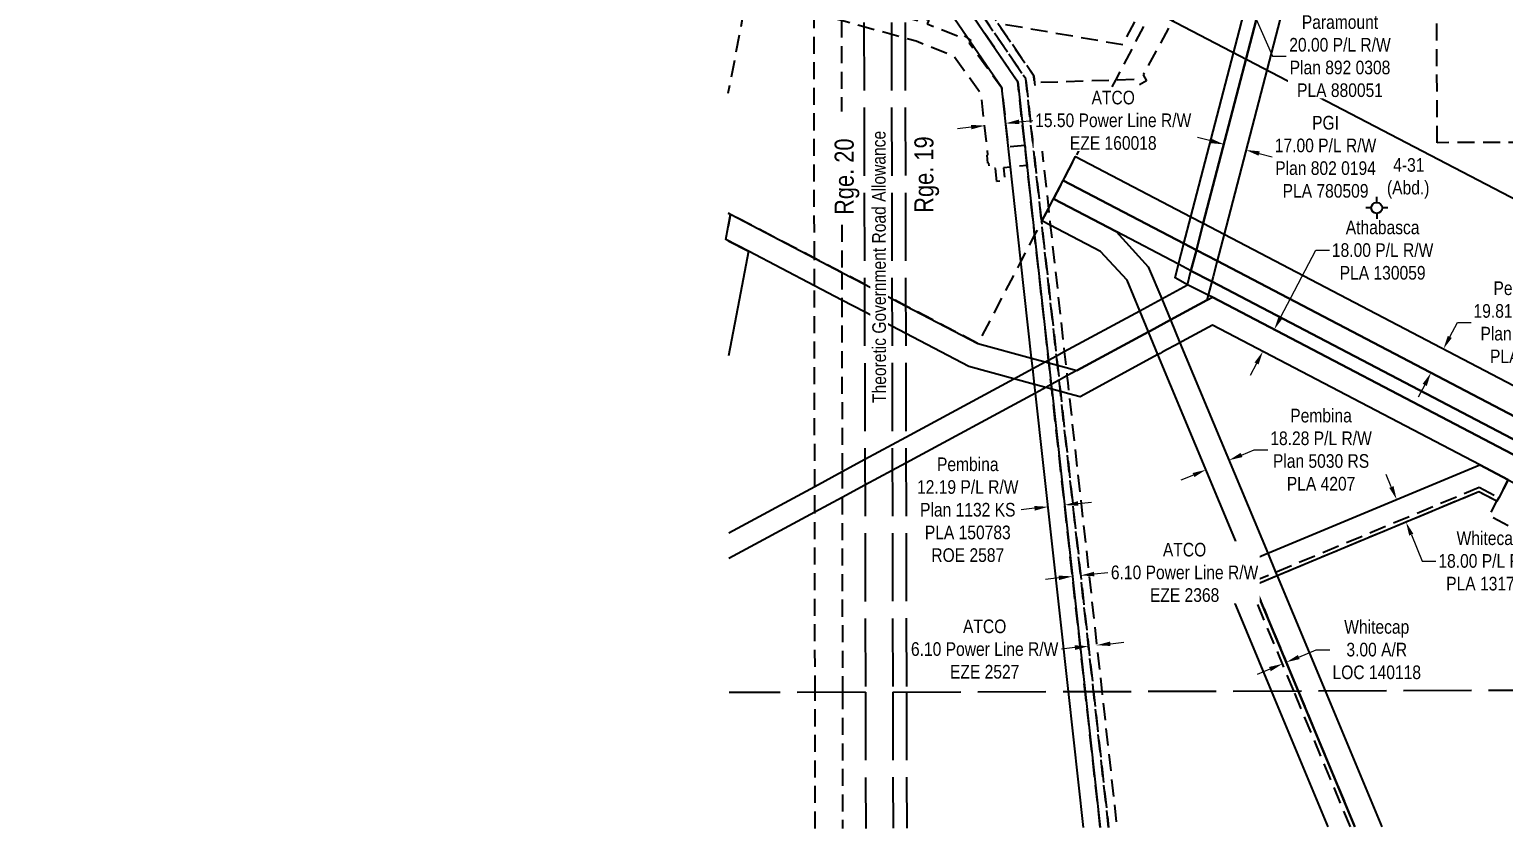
# Model space of a CAD drawing. Extents: x 507881 to 521259, y 6022177 to 6031356.
# Drawn here: x 509025 to 510107, y 6027886 to 6028472 of the extents above; entities that cross this region are included whole.
import ezdxf

# ---------------------------------------------------------------- set-up
doc = ezdxf.new("R2010")
doc.units = 0
doc.header["$LTSCALE"] = 5
doc.header["$PDMODE"] = 3
doc.header["$PDSIZE"] = 30
for name, pattern in [('foc-ACCESSROAD', [3.75, 2.5, -1.25]), ('foc-FLOWLINE', [3.75, 2.5, -1.25]), ('foc-UNSURVEYED', [12.5, 10, -2.5])]:
    doc.linetypes.add(name, pattern=pattern)
doc.layers.get('Defpoints').update_dxf_attribs({"color": 9})
for name, color, linetype in [('AS-TELUS', 224, 'foc-TEL'), ('C-AR', 13, 'foc-ACCESSROAD'), ('C-RW', 13, 'Continuous'), ('C-WS', 13, 'foc-ACCESSROAD'), ('D-TXT', 6, 'Continuous'), ('F-AR', 190, 'foc-ACCESSROAD'), ('F-EZE', 190, 'foc-FLOWLINE'), ('F-RW', 190, 'Continuous'), ('F-WS', 190, 'foc-ACCESSROAD'), ('F-WS-S', 190, 'Continuous'), ('L-ROAD-T', 7, 'Continuous'), ('L-USEC', 7, 'foc-UNSURVEYED')]:
    doc.layers.add(name, color=color, linetype=linetype)
for name, color, linetype, lineweight in [('C-AR-T', 13, 'Continuous', 9), ('C-RW-T', 13, 'Continuous', 9), ('F-EZE-T', 190, 'Continuous', 9), ('F-RW-T', 190, 'Continuous', 9)]:
    doc.layers.add(name, color=color, linetype=linetype, lineweight=lineweight)
doc.styles.add('80CG', font='ARIALN.TTF', dxfattribs={"height": 10})
doc.styles.add('80L', font='ARIALN.TTF', dxfattribs={"height": 10})
doc.styles.add('foc-LtypeFont', font='ARIALN.TTF', dxfattribs={"height": 7.35})
doc.linetypes.add('foc-TEL', pattern='A,2,-1,["T",foc-LtypeFont,S=0.2,R=0,X=-0.425,Y=-0.75],-1.24,8', length=12.24)
doc.dimstyles.new('Compass 5 000', dxfattribs={"dimscale": 5, "dimtxt": 9, "dimasz": 2, "dimexe": 0.2, "dimexo": 0.0625, "dimgap": 0.5, "dimtad": 0, "dimtih": 1, "dimtoh": 1, "dimzin": 0, "dimdsep": 46, "dimtxsty": '80CG', "dimcen": 0.1, "dimse1": 1, "dimse2": 1, "dimclrd": 256, "dimclrt": 256, "dimaunit": 1, "dimadec": 4, "dimazin": 0, "dimtfac": 0.06, "dimtofl": 0, "dimtmove": 0, "dimatfit": 1, "dimfxl": 0.2, "dimtolj": 1, "dimtzin": 0, "dimlwd": -1, "dimarcsym": 0})

# ---------------------------------------------------------------- blocks, each defined once
blk = doc.blocks.new('*D1041')
at = {"layer": 'Defpoints', "color": 0, "transparency": 16777216}
for p in [(509898.6, 6028172.4), (509881.8, 6028165.3), (509888.6, 6028148.9)]:
    blk.add_point(p, dxfattribs=at)
at = {"layer": 'F-RW-T', "transparency": 16777216}
for p, q in [((509914.7, 6028159.7), (509924, 6028163.6)), ((509924, 6028163.6), (509934, 6028163.6)), ((509879.4, 6028145), (509870.2, 6028141.2))]:
    blk.add_line(p, q, dxfattribs=at)
for points in [[(509914.1, 6028161.3), (509915.4, 6028158.2), (509905.5, 6028155.9)], [(509878.8, 6028146.5), (509880.1, 6028143.5), (509888.6, 6028148.9)]]:
    blk.add_solid(points, dxfattribs=at)
at = {"layer": 'F-RW-T', "transparency": 16777216, "insert": (509973.1, 6028163.6), "char_height": 10, "attachment_point": 5, "style": '80CG'}
blk.add_mtext('\\A1;Pembina\\P18.28 P/L R/W\\PPlan 5030 RS\\PPLA 4207', dxfattribs=at)
blk = doc.blocks.new('*D1043')
at = {"layer": 'Defpoints', "color": 0, "transparency": 16777216}
for p in [(509913.5, 6028433), (509929.7, 6028428.8), (509918, 6028383.6)]:
    blk.add_point(p, dxfattribs=at)
at = {"layer": 'F-RW-T', "transparency": 16777216}
for p, q in [((509892.1, 6028390.3), (509882.4, 6028392.9)), ((509927.6, 6028381.1), (509937.3, 6028378.6))]:
    blk.add_line(p, q, dxfattribs=at)
for points in [[(509892.5, 6028392), (509891.6, 6028388.7), (509901.7, 6028387.8)], [(509928.1, 6028382.7), (509927.2, 6028379.5), (509918, 6028383.6)]]:
    blk.add_solid(points, dxfattribs=at)
at = {"layer": 'F-RW-T', "transparency": 16777216, "insert": (509976.4, 6028378.6), "char_height": 10, "attachment_point": 5, "style": '80CG'}
blk.add_mtext('\\A1;PGI\\P17.00 P/L R/W\\PPlan 802 0194\\PPLA 780509', dxfattribs=at)
blk = doc.blocks.new('*D1069')
at = {"layer": 'Defpoints', "color": 0, "transparency": 16777216}
for p in [(509792.6, 6028107.7), (509798.7, 6028108.3), (509808.4, 6028020.1)]:
    blk.add_point(p, dxfattribs=at)
at = {"layer": 'F-EZE-T', "transparency": 16777216}
for p, q in [((509818.4, 6028021.2), (509828.3, 6028022.3)), ((509792.4, 6028018.3), (509782.5, 6028017.2))]:
    blk.add_line(p, q, dxfattribs=at)
for points in [[(509818.2, 6028022.8), (509818.5, 6028019.5), (509808.4, 6028020.1)], [(509792.2, 6028020), (509792.6, 6028016.6), (509802.4, 6028019.4)]]:
    blk.add_solid(points, dxfattribs=at)
at = {"layer": 'F-EZE-T', "transparency": 16777216, "insert": (509726.1, 6028017.2), "char_height": 10, "attachment_point": 5, "style": '80CG'}
blk.add_mtext('\\A1;ATCO\\P6.10 Power Line R/W\\PEZE 2527', dxfattribs=at)
blk = doc.blocks.new('*D1128')
at = {"layer": 'Defpoints', "color": 0, "transparency": 16777216}
for p in [(509785.1, 6028119.6), (509791.2, 6028120.3), (509790.6, 6028070.6)]:
    blk.add_point(p, dxfattribs=at)
at = {"layer": 'F-EZE-T', "transparency": 16777216}
for p, q in [((509780.6, 6028069.5), (509770.7, 6028068.4)), ((509806.6, 6028072.4), (509816.5, 6028073.5))]:
    blk.add_line(p, q, dxfattribs=at)
for points in [[(509780.4, 6028071.2), (509780.8, 6028067.9), (509790.6, 6028070.6)], [(509806.4, 6028074), (509806.7, 6028070.7), (509796.6, 6028071.3)]]:
    blk.add_solid(points, dxfattribs=at)
at = {"layer": 'F-EZE-T', "transparency": 16777216, "insert": (509872.9, 6028073.5), "char_height": 10, "attachment_point": 5, "style": '80CG', "bg_fill": 3, "box_fill_scale": 1.1, "bg_fill_color": 256, "bg_fill_true_color": 13158600, "bg_fill_transparency": 0}
blk.add_mtext('\\A1;ATCO\\P6.10 Power Line R/W\\PEZE 2368', dxfattribs=at)
blk = doc.blocks.new('*D1322')
at = {"layer": 'C-RW-T', "transparency": 16777216}
for p, q in [((510024.7, 6028136.3), (510020.9, 6028145.5)), ((510039.4, 6028101.2), (510047.4, 6028081.9)), ((510047.4, 6028081.9), (510057.4, 6028081.9))]:
    blk.add_line(p, q, dxfattribs=at)
for points in [[(510026.3, 6028136.9), (510023.2, 6028135.6), (510028.6, 6028127.1)], [(510040.9, 6028101.8), (510037.8, 6028100.6), (510035.5, 6028110.4)]]:
    blk.add_solid(points, dxfattribs=at)
at = {"layer": 'Defpoints', "color": 0, "transparency": 16777216}
for p in [(509989.1, 6028110.6), (510035.5, 6028110.4), (509996, 6028094)]:
    blk.add_point(p, dxfattribs=at)
at = {"layer": 'C-RW-T', "transparency": 16777216, "insert": (510096.5, 6028081.9), "char_height": 10, "attachment_point": 5, "style": '80CG'}
blk.add_mtext('\\A1;Whitecap\\P18.00 P/L R/W\\PPLA 131745', dxfattribs=at)
blk = doc.blocks.new('*D1327')
at = {"layer": 'Defpoints', "color": 0, "transparency": 16777216}
for p in [(509768.2, 6028161.7), (509780.3, 6028163), (509772.7, 6028121.7)]:
    blk.add_point(p, dxfattribs=at)
at = {"layer": 'F-RW-T', "transparency": 16777216}
for p, q in [((509762.7, 6028120.6), (509752.8, 6028119.5)), ((509794.7, 6028124.1), (509804.6, 6028125.2))]:
    blk.add_line(p, q, dxfattribs=at)
for points in [[(509762.5, 6028122.3), (509762.9, 6028118.9), (509772.7, 6028121.7)], [(509794.5, 6028125.8), (509794.9, 6028122.5), (509784.8, 6028123)]]:
    blk.add_solid(points, dxfattribs=at)
at = {"layer": 'F-RW-T', "transparency": 16777216, "insert": (509713.7, 6028119.5), "char_height": 10, "attachment_point": 5, "style": '80CG'}
blk.add_mtext('\\A1;Pembina\\P12.19 P/L R/W\\PPlan 1132 KS\\PPLA 150783\\PROE 2587', dxfattribs=at)
blk = doc.blocks.new('*D1337')
at = {"layer": 'Defpoints', "color": 0, "transparency": 16777216}
for p in [(510042.2, 6028248.5), (510063, 6028237.6), (510033, 6028230.9)]:
    blk.add_point(p, dxfattribs=at)
at = {"layer": 'F-RW-T', "transparency": 16777216}
for p, q in [((510067.6, 6028246.5), (510073.2, 6028257.1)), ((510073.2, 6028257.1), (510083.2, 6028257.1)), ((510049.2, 6028211.2), (510044.5, 6028202.3))]:
    blk.add_line(p, q, dxfattribs=at)
for points in [[(510066.1, 6028247.2), (510069.1, 6028245.7), (510063, 6028237.6)], [(510047.7, 6028212), (510050.7, 6028210.4), (510053.8, 6028220)]]:
    blk.add_solid(points, dxfattribs=at)
at = {"layer": 'F-RW-T', "transparency": 16777216, "insert": (510122.3, 6028257.1), "char_height": 10, "attachment_point": 5, "style": '80CG'}
blk.add_mtext('\\A1;Pembina\\P19.81 P/L R/W\\PPlan 199 RS\\PPLA 3108', dxfattribs=at)
blk = doc.blocks.new('*D1346')
at = {"layer": 'Defpoints', "color": 0, "transparency": 16777216}
for p in [(509938.7, 6028251.8), (510167, 6028132.4), (510158.7, 6028116.4)]:
    blk.add_point(p, dxfattribs=at)
at = {"layer": 'F-RW-T', "transparency": 16777216}
for p, q in [((509943.4, 6028260.6), (509969.2, 6028310.1)), ((509969.2, 6028310.1), (509979.2, 6028310.1)), ((509925.7, 6028227), (509921.1, 6028218.1))]:
    blk.add_line(p, q, dxfattribs=at)
for points in [[(509941.9, 6028261.4), (509944.8, 6028259.9), (509938.7, 6028251.8)], [(509924.3, 6028227.7), (509927.2, 6028226.2), (509930.4, 6028235.8)]]:
    blk.add_solid(points, dxfattribs=at)
at = {"layer": 'F-RW-T', "transparency": 16777216, "insert": (510018.3, 6028310.1), "char_height": 10, "attachment_point": 5, "style": '80CG'}
blk.add_mtext('\\A1;Athabasca\\P18.00 P/L R/W\\PPLA 130059', dxfattribs=at)
blk = doc.blocks.new('*D1347')
at = {"layer": 'C-AR-T', "transparency": 16777216}
for p, q in [((509956.8, 6028011.4), (509969.6, 6028016.8)), ((509969.6, 6028016.8), (509979.6, 6028016.8)), ((509935.6, 6028002.6), (509926.3, 6027998.7))]:
    blk.add_line(p, q, dxfattribs=at)
for points in [[(509956.1, 6028012.9), (509957.4, 6028009.9), (509947.6, 6028007.6)], [(509934.9, 6028004.1), (509936.2, 6028001), (509944.8, 6028006.4)]]:
    blk.add_solid(points, dxfattribs=at)
at = {"layer": 'Defpoints', "color": 0, "transparency": 16777216}
for p in [(509943.6, 6028009.2), (509946.4, 6028010.3), (509947.6, 6028007.6)]:
    blk.add_point(p, dxfattribs=at)
at = {"layer": 'C-AR-T', "transparency": 16777216, "insert": (510014, 6028016.8), "char_height": 10, "attachment_point": 5, "style": '80CG'}
blk.add_mtext('\\A1;Whitecap\\P3.00 A/R\\PLOC 140118', dxfattribs=at)
blk = doc.blocks.new('*D1353')
at = {"layer": 'Defpoints', "color": 0, "transparency": 16777216}
for p in [(509901.7, 6028514.5), (509916.7, 6028499.2), (509909.8, 6028496.2)]:
    blk.add_point(p, dxfattribs=at)
at = {"layer": 'F-RW-T', "transparency": 16777216}
for p, q in [((509904.5, 6028526.7), (509900.5, 6028535.8)), ((509920.7, 6028490.1), (509937.5, 6028452.5)), ((509937.5, 6028452.5), (509947.5, 6028452.5))]:
    blk.add_line(p, q, dxfattribs=at)
for points in [[(509906, 6028527.3), (509903, 6028526), (509908.6, 6028517.5)], [(509922.3, 6028490.8), (509919.2, 6028489.4), (509916.7, 6028499.2)]]:
    blk.add_solid(points, dxfattribs=at)
at = {"layer": 'F-RW-T', "transparency": 16777216, "insert": (509987, 6028452.5), "char_height": 10, "attachment_point": 5, "style": '80CG', "bg_fill": 3, "box_fill_scale": 1.1, "bg_fill_color": 256, "bg_fill_true_color": 13158600, "bg_fill_transparency": 0}
blk.add_mtext('\\A1;Paramount\\P20.00 P/L R/W\\PPlan 892 0308\\PPLA 880051', dxfattribs=at)
blk = doc.blocks.new('*D1354')
at = {"layer": 'Defpoints', "color": 0, "transparency": 16777216}
for p in [(509726.1, 6028402), (509741.5, 6028403.7), (509741.5, 6028403.2)]:
    blk.add_point(p, dxfattribs=at)
at = {"layer": 'F-EZE-T', "transparency": 16777216}
for p, q in [((509716.2, 6028400.4), (509706.2, 6028399.3)), ((509751.5, 6028404.3), (509761.4, 6028405.4))]:
    blk.add_line(p, q, dxfattribs=at)
for points in [[(509716, 6028402.1), (509716.4, 6028398.8), (509726.1, 6028401.5)], [(509751.3, 6028406), (509751.6, 6028402.7), (509741.5, 6028403.2)]]:
    blk.add_solid(points, dxfattribs=at)
at = {"layer": 'F-EZE-T', "transparency": 16777216, "insert": (509820.5, 6028405.4), "char_height": 10, "attachment_point": 5, "style": '80CG', "bg_fill": 3, "box_fill_scale": 1.1, "bg_fill_color": 256, "bg_fill_true_color": 13158600, "bg_fill_transparency": 0}
blk.add_mtext('\\A1;ATCO\\P15.50 Power Line R/W\\PEZE 160018', dxfattribs=at)
blk = doc.blocks.new('Gabd')
for p, q in [((-0.81, 0), (-1.62, 0)), ((0, 0.81), (0, 1.62)), ((1.62, 0), (0.81, 0)), ((0, -0.81), (0, -1.62))]:
    blk.add_line(p, q)
blk.add_circle((0, 0), 0.8)

msp = doc.modelspace()

# ---------------------------------------------------------------- linework, layer by layer
at = {"layer": 'AS-TELUS', "flags": 128}
msp.add_lwpolyline([(509338.098, 6028688.993), (509379.256, 6028751.359), (509482.251, 6028689.388), (509583.268, 6028628.608), (509679.595, 6028574.959), (510994.08, 6027889.94)], dxfattribs=at)
at = {"layer": 'C-AR'}
msp.add_lwpolyline([(509994.67, 6027886.761), (509953.058, 6027986.561), (509920.1, 6028065.613), (509922.869, 6028066.767), (509939.743, 6028073.795), (510089.079, 6028136.001), (510103.62, 6028128.402), (510102.229, 6028125.743), (510088.934, 6028132.691), (509940.897, 6028071.025), (509924.025, 6028063.997), (509956.306, 6027986.571), (509997.917, 6027886.772)], dxfattribs=at)
at = {"layer": 'C-RW'}
msp.add_lwpolyline([(509978.437, 6027886.71), (509936.825, 6027986.509), (509900.478, 6028073.689), (509917.097, 6028080.611), (509933.97, 6028087.639), (510089.7, 6028152.505), (510110.529, 6028141.611), (510103.62, 6028128.402), (510102.229, 6028125.743), (510088.934, 6028132.691), (509940.897, 6028071.025), (509924.025, 6028063.997), (509956.308, 6027986.571), (509997.919, 6027886.772)], dxfattribs=at)
at = {"layer": 'C-WS', "flags": 128}
msp.add_lwpolyline([(510126.483, 6028133.265), (510137.119, 6028127.702), (510123.211, 6028101.116), (510096.622, 6028115.024), (510102.229, 6028125.743), (510103.62, 6028128.402), (510110.529, 6028141.611), (510126.483, 6028133.265)], close=True, dxfattribs=at)
at = {"layer": 'F-AR'}
for points in [[(509601.732, 6027885.511), (509601.58, 6027985.47), (509601.378, 6028117.686), (509601.349, 6028136.716), (509601.125, 6028283.995), (509601.094, 6028304.321), (509600.82, 6028484.184)], [(509620.947, 6028478.62), (509621.225, 6028293.803), (509621.256, 6028273.477), (509621.445, 6028147.567), (509621.473, 6028128.541), (509621.688, 6027985.527), (509621.838, 6027885.575)]]:
    msp.add_lwpolyline(points, dxfattribs=at)
at = {"layer": 'F-EZE', "flags": 128}
msp.add_lwpolyline([(509925.92, 6028580.393), (509914.136, 6028558.146), (509908.757, 6028560.96), (509884.576, 6028516.311), (509875.054, 6028498.739), (509842.494, 6028438.782), (509845.009, 6028434.383), (509839.788, 6028431.423), (509837.495, 6028435.462), (509822.156, 6028434.953), (509762.754, 6028432.983), (509762.198, 6028438.011), (509735.67, 6028476.882), (509827.524, 6028460.997), (509885.989, 6028572.87), (509726.493, 6028656.309), (509726.863, 6028684.526), (509833.657, 6028628.658), (509839.004, 6028625.861), (509904.121, 6028591.797), (509925.92, 6028580.393)], close=True, dxfattribs=at)
for points in [[(509817.099, 6027886.196), (509806.05, 6027986.098), (509781.683, 6028206.382), (509781.047, 6028212.14), (509780.774, 6028214.603), (509779.555, 6028225.626), (509779.06, 6028230.112), (509778.787, 6028232.574), (509768.886, 6028322.092), (509767.888, 6028331.108), (509756.305, 6028435.83), (509708.22, 6028506.286), (509700.524, 6028506.747), (509685.141, 6028507.67), (509667.586, 6028508.724), (509637.424, 6028510.533), (509620.898, 6028511.524), (509600.776, 6028512.731), (509540.041, 6028516.376), (509540.406, 6028522.463), (509600.767, 6028518.841), (509620.889, 6028517.634), (509637.411, 6028516.642), (509667.573, 6028514.833), (509680.794, 6028514.039), (509696.176, 6028513.116), (509711.571, 6028512.193), (509718.372, 6028502.228), (509724.354, 6028493.462), (509735.67, 6028476.882), (509762.198, 6028438.011), (509762.754, 6028432.983), (509772.951, 6028340.797), (509774.321, 6028328.413), (509784.575, 6028235.71), (509785.882, 6028223.895), (509786.563, 6028217.739), (509787.108, 6028212.811), (509788.011, 6028204.651), (509812.183, 6027986.116), (509823.232, 6027886.216)], [(509537.515, 6028492.38), (509540.013, 6028493.043), (509541.245, 6028500.061), (509547.151, 6028499.024), (509546.399, 6028494.738), (509580.463, 6028503.779), (509580.519, 6028507.342), (509586.518, 6028507.396), (509586.46, 6028503.709), (509600.797, 6028499.745), (509620.924, 6028494.181), (509637.468, 6028489.607), (509667.644, 6028481.266), (509678.371, 6028478.3), (509679.701, 6028481.363), (509685.202, 6028478.975), (509683.997, 6028476.199), (509710.027, 6028465.857), (509711.162, 6028467.449), (509713.946, 6028465.463), (509716.044, 6028463.966), (509715.493, 6028463.195), (509714.824, 6028462.258), (509738.633, 6028429.288), (509743.422, 6028385.996), (509755.552, 6028387.174), (509757.201, 6028372.271), (509745.07, 6028371.093), (509739.994, 6028370.6), (509741.035, 6028361.164), (509735.075, 6028360.506), (509734.024, 6028370.02), (509729.634, 6028369.593), (509729.141, 6028374.064), (509728.504, 6028374.003), (509727.924, 6028379.971), (509728.483, 6028380.026), (509723.572, 6028424.537), (509703.475, 6028452.365), (509675.729, 6028463.476), (509667.677, 6028465.702), (509637.501, 6028474.044), (509620.947, 6028478.62), (509600.82, 6028484.184), (509583.314, 6028489.024), (509548.161, 6028479.695), (509537.657, 6028425.105)], [(509810.968, 6027886.177), (509799.917, 6027986.079), (509775.358, 6028208.112), (509774.987, 6028211.471), (509773.231, 6028227.356), (509773, 6028229.442), (509762.825, 6028321.422), (509750.412, 6028433.648), (509704.87, 6028500.378), (509689.488, 6028501.302), (509667.6, 6028502.615), (509637.437, 6028504.425), (509637.424, 6028510.533), (509667.587, 6028508.724), (509685.141, 6028507.67), (509700.524, 6028506.747), (509708.22, 6028506.286), (509756.305, 6028435.83), (509767.887, 6028331.108), (509768.885, 6028322.091), (509778.786, 6028232.574), (509779.058, 6028230.112), (509779.555, 6028225.626), (509780.774, 6028214.603), (509781.046, 6028212.14), (509781.683, 6028206.382), (509806.05, 6027986.098), (509817.1, 6027886.196)]]:
    msp.add_lwpolyline(points, dxfattribs=at)
at = {"layer": 'F-RW', "flags": 128}
for points in [[(509961.892, 6028552.517), (509901.889, 6028321.853), (509896.772, 6028302.181), (509893.813, 6028290.806), (509892.835, 6028287.05), (509890.259, 6028277.148), (509889.272, 6028273.352), (509874.238, 6028265.212), (509862.566, 6028258.892), (509847.909, 6028250.955), (509846.41, 6028250.143), (509793.889, 6028221.705), (509786.563, 6028217.739), (509780.774, 6028214.603), (509774.987, 6028211.471), (509770.993, 6028209.306), (509768.731, 6028208.081), (509763.418, 6028205.213), (509668.336, 6028153.855), (509638.211, 6028137.583), (509621.473, 6028128.541), (509601.378, 6028117.686), (509538.379, 6028083.657)], [(509538.338, 6028102.69), (509601.349, 6028136.716), (509621.445, 6028147.567), (509638.171, 6028156.598), (509668.296, 6028172.871), (509747.598, 6028215.706), (509761.431, 6028223.178), (509770.517, 6028228.098), (509773, 6028229.442), (509778.786, 6028232.574), (509784.576, 6028235.71), (509839.931, 6028265.684), (509856.087, 6028274.432), (509874.925, 6028284.74), (509877.598, 6028295.02), (509881.534, 6028310.152), (509886.652, 6028329.824), (509932.557, 6028506.286)]]:
    msp.add_lwpolyline(points, dxfattribs=at)
at = {"layer": 'F-RW'}
for points in [[(509961.892, 6028552.517), (509901.889, 6028321.853), (509896.772, 6028302.181), (509893.813, 6028290.806), (509892.835, 6028287.05), (509890.259, 6028277.148), (509889.272, 6028273.352), (509874.238, 6028265.212), (509862.566, 6028258.892), (509847.909, 6028250.955), (509846.41, 6028250.143), (509793.889, 6028221.705), (509786.563, 6028217.739), (509780.774, 6028214.603), (509774.987, 6028211.471), (509770.993, 6028209.306), (509768.731, 6028208.081), (509763.418, 6028205.213), (509668.336, 6028153.855), (509638.211, 6028137.583), (509621.473, 6028128.541), (509601.378, 6028117.686), (509538.379, 6028083.657)], [(509538.338, 6028102.69), (509601.349, 6028136.716), (509621.445, 6028147.567), (509638.171, 6028156.598), (509668.296, 6028172.871), (509747.598, 6028215.706), (509761.431, 6028223.178), (509770.517, 6028228.098), (509773, 6028229.442), (509778.786, 6028232.574), (509784.576, 6028235.71), (509839.931, 6028265.684), (509856.087, 6028274.432), (509874.925, 6028284.74), (509877.598, 6028295.02), (509881.534, 6028310.152), (509886.652, 6028329.824), (509932.557, 6028506.286)], [(509798.711, 6027886.138), (509787.661, 6027986.04), (509763.418, 6028205.213), (509762.715, 6028211.571), (509761.431, 6028223.178), (509760.586, 6028230.815), (509752.706, 6028302.059), (509738.633, 6028429.288), (509689.488, 6028501.302)], [(509704.87, 6028500.378), (509750.412, 6028433.648), (509762.825, 6028321.422), (509773, 6028229.442), (509773.231, 6028227.356), (509774.987, 6028211.471), (509775.358, 6028208.112), (509799.917, 6027986.079), (509810.968, 6027886.177)], [(510632.719, 6027888.791), (510459.828, 6027979.222), (510442.793, 6027988.133), (510134.827, 6028149.213), (510118.872, 6028157.557), (509893.325, 6028275.546), (509890.259, 6028277.148), (509874.925, 6028284.74), (509865.9, 6028289.881), (509868.478, 6028299.795), (509872.415, 6028314.922), (509877.535, 6028334.592), (509920.873, 6028501.098), (509932.557, 6028506.286), (509886.652, 6028329.824), (509881.534, 6028310.152), (509877.598, 6028295.02), (509892.835, 6028287.05), (510459.802, 6027990.506), (510464.209, 6027988.203), (510654.128, 6027888.859)], [(510686.805, 6027888.963), (510496.875, 6027988.304), (510459.762, 6028007.716), (509896.772, 6028302.181), (509881.534, 6028310.152), (509872.415, 6028314.922), (509783.682, 6028361.333), (509792.853, 6028378.883), (509877.535, 6028334.592), (509886.652, 6028329.824), (509901.889, 6028321.853), (510459.711, 6028030.093), (510539.353, 6027988.436), (510729.28, 6027889.098)], [(510654.128, 6027888.859), (510464.209, 6027988.203), (510459.802, 6027990.506), (509892.835, 6028287.05), (509877.598, 6028295.02), (509868.478, 6028299.795), (509822.586, 6028323.795), (509776.629, 6028347.833), (509783.682, 6028361.333), (509872.415, 6028314.922), (509881.534, 6028310.152), (509896.772, 6028302.181), (510459.762, 6028007.716), (510496.875, 6027988.304), (510686.805, 6027888.963)], [(509997.919, 6027886.772), (509956.308, 6027986.571), (509924.025, 6028063.997), (509922.869, 6028066.767), (509917.097, 6028080.611), (509853.374, 6028233.441), (509846.41, 6028250.143), (509839.931, 6028265.684), (509830.639, 6028287.969), (509811.274, 6028309.085), (509774.321, 6028328.413), (509768.162, 6028331.634), (509772.951, 6028340.797), (509776.629, 6028347.833), (509822.586, 6028323.795), (509846.276, 6028297.962), (509856.087, 6028274.432), (509862.566, 6028258.892), (509869.53, 6028242.189), (509933.97, 6028087.639), (509939.743, 6028073.795), (509940.897, 6028071.025), (509976.088, 6027986.633), (510017.699, 6027886.834)], [(510110.528, 6028141.608), (510089.699, 6028152.5), (509893.471, 6028255.152), (509871.139, 6028243.06), (509869.53, 6028242.189), (509856.481, 6028235.122), (509854.983, 6028234.312), (509853.375, 6028233.441), (509796.113, 6028202.435), (509788.011, 6028204.651), (509781.683, 6028206.382), (509775.358, 6028208.112), (509770.993, 6028209.306), (509762.715, 6028211.571), (509747.597, 6028215.706), (509714.499, 6028224.76), (509668.135, 6028248.983), (509637.943, 6028264.759), (509621.256, 6028273.477), (509601.126, 6028283.995), (509552.774, 6028309.258), (509536.06, 6028317.988), (509539.602, 6028336.449), (509601.094, 6028304.321), (509621.225, 6028293.803), (509637.9, 6028285.091), (509668.092, 6028269.315), (509721.117, 6028241.611), (509760.586, 6028230.815), (509770.517, 6028228.098), (509773.231, 6028227.356), (509779.555, 6028225.626), (509785.883, 6028223.895), (509793.889, 6028221.705), (509846.41, 6028250.143), (509847.909, 6028250.955), (509862.566, 6028258.892), (509874.238, 6028265.212), (509889.272, 6028273.352), (509893.325, 6028275.546), (510118.872, 6028157.556)], [(509537.843, 6028337.368), (509539.602, 6028336.449), (509537.864, 6028327.392)], [(509537.886, 6028317.034), (509552.774, 6028309.258), (509545.883, 6028273.361), (509538.064, 6028232.634)]]:
    msp.add_lwpolyline(points, dxfattribs=at)
at = {"layer": 'F-WS', "flags": 128}
msp.add_lwpolyline([(509024.78, 6028688.136), (509025.818, 6028690.126), (509034.68, 6028685.487), (509042.837, 6028700.906), (509048.2, 6028711.035), (509056.241, 6028726.217), (509065.717, 6028744.112), (509088.508, 6028788.242), (509112.434, 6028834.581), (509103.572, 6028839.203), (509115.118, 6028861.341), (509126.639, 6028855.332), (509164.103, 6028927.154), (509172.577, 6028943.41), (509174.553, 6028947.197), (509180.717, 6028943.964), (509186.977, 6028955.941), (509187.795, 6028957.507), (509194.539, 6028970.411), (509210.859, 6028961.873), (509292.694, 6028919.155), (509524.12, 6028798.362), (509540.97, 6028789.488), (509550.883, 6028784.314), (509561.656, 6028778.686), (509600.402, 6028758.451), (509620.542, 6028747.932), (509628.589, 6028743.729), (509636.94, 6028739.368), (509640.549, 6028737.483), (509667.132, 6028723.598), (509699.274, 6028706.81), (509708.708, 6028701.884), (509709.6, 6028701.418), (509718.013, 6028697.023), (509718.909, 6028696.556), (509720.91, 6028695.51), (509723.94, 6028693.927), (509726.966, 6028692.345), (509835.682, 6028635.472), (509841.029, 6028632.675), (509907.352, 6028597.981), (509904.12, 6028591.797), (509868.933, 6028524.465), (509859.675, 6028506.748), (509822.156, 6028434.953), (509792.853, 6028378.883), (509783.682, 6028361.333), (509776.629, 6028347.833), (509772.951, 6028340.797), (509768.162, 6028331.634), (509767.887, 6028331.108), (509762.825, 6028321.422), (509752.706, 6028302.059), (509721.117, 6028241.611), (509668.092, 6028269.315), (509637.9, 6028285.091), (509621.225, 6028293.803), (509601.094, 6028304.321), (509539.602, 6028336.449), (509537.843, 6028337.368)], dxfattribs=at)
at = {"layer": 'F-WS'}
msp.add_lwpolyline([(510273.282, 6028389.69), (510058.334, 6028389.005), (510058.085, 6028502.198), (510058.048, 6028519.148), (510057.746, 6028656.816), (510057.671, 6028690.695), (510057.45, 6028791.078), (510257.704, 6028791.719), (510457.97, 6028792.369), (510458.429, 6028591.323), (510458.681, 6028481.058), (510458.758, 6028447.193), (510458.889, 6028390.281), (510305.48, 6028389.792), (510273.282, 6028389.69)], close=True, dxfattribs=at)
at = {"layer": 'L-USEC'}
for p, q in [((509636.834, 6028789.757), (509638.533, 6027985.574)), ((509656.943, 6028789.799), (509658.642, 6027985.616)), ((509666.997, 6028789.821), (509668.696, 6027985.638)), ((509658.642, 6027985.638), (510459.807, 6027988.189)), ((509638.533, 6027985.574), (509538.586, 6027985.301)), ((509638.533, 6027985.574), (509638.744, 6027885.629)), ((509658.642, 6027985.616), (509658.853, 6027885.693)), ((509668.696, 6027985.638), (509668.907, 6027885.725))]:
    msp.add_line(p, q, dxfattribs=at)

# ---------------------------------------------------------------- block references
at = {"layer": 'F-WS-S', "color": 3, "xscale": 4.99730499999997, "yscale": 4.99730499999997, "zscale": 4.99730499999997}
msp.add_blockref('Gabd', (510014.01, 6028341.108), dxfattribs=at)

# ---------------------------------------------------------------- texts
at = {"layer": 'D-TXT', "color": 3, "insert": (509674.517, 6028337.518), "char_height": 13.9925, "attachment_point": 1, "rotation": 90, "style": '80L'}
msp.add_mtext_dynamic_manual_height_columns('Rge. 19', width=63.82667, gutter_width=47.474, heights=[0], dxfattribs=at)
at = {"layer": 'F-RW', "insert": (510021.103, 6028377.684), "char_height": 10, "attachment_point": 1, "style": '80L'}
msp.add_mtext_dynamic_manual_height_columns('\\pi4.9613;4-31\\P\\pi0.39447;(Abd.)', width=30.59795, gutter_width=49.973, heights=[0], dxfattribs=at)

# ---------------------------------------------------------------- dimensions: what is measured, and where the dimension line sits
at = {"layer": 'C-AR-T', "color": 3}
dim = msp.add_linear_dim(base=(509947.556, 6028007.557), p1=(509943.627, 6028009.181), p2=(509946.397, 6028010.336), angle=22.6325, text='Whitecap\\P3.00 A/R\\PLOC 140118', dimstyle='Compass 5 000', dxfattribs=at)
dim.commit()
dim.dimension.update_dxf_attribs({"geometry": '*D1347', "text_midpoint": (510013.961, 6028016.767), "dimtype": 161})
at = {"layer": 'C-RW-T', "color": 3}
dim = msp.add_linear_dim(base=(510035.507, 6028110.436), p1=(509989.076, 6028110.592), p2=(509995.997, 6028093.977), angle=292.614782, text='Whitecap\\P18.00 P/L R/W\\PPLA 131745', dimstyle='Compass 5 000', dxfattribs=at)
dim.commit()
dim.dimension.update_dxf_attribs({"geometry": '*D1322', "text_midpoint": (510096.481, 6028081.899), "dimtype": 161})
at = {"layer": 'F-EZE-T'}
dim = msp.add_linear_dim(base=(509808.427, 6028020.075), p1=(509792.602, 6028107.67), p2=(509798.664, 6028108.34), angle=6.311691, text='ATCO\\P6.10 Power Line R/W\\PEZE 2527', dimstyle='Compass 5 000', override={"dimtfill": 0}, dxfattribs=at)
dim.commit()
dim.dimension.update_dxf_attribs({"geometry": '*D1069', "text_midpoint": (509726.122, 6028017.206), "dimtype": 161})
at = {"layer": 'F-RW-T'}
dim = msp.add_linear_dim(base=(510062.988, 6028237.593), p1=(510033.047, 6028230.904), p2=(510042.225, 6028248.452), angle=62.388874, text='Pembina\\P19.81 P/L R/W\\PPlan 199 RS\\PPLA 3108', dimstyle='Compass 5 000', dxfattribs=at)
dim.commit()
dim.dimension.update_dxf_attribs({"geometry": '*D1337', "text_midpoint": (510122.266, 6028257.08), "dimtype": 161})

# ---------------------------------------------------------------- next in the draw order: texts
at = {"layer": 'D-TXT', "color": 3, "insert": (509615.953, 6028335.973), "char_height": 13.9925, "attachment_point": 1, "rotation": 90, "style": '80L', "bg_fill": 3, "box_fill_scale": 1.15, "bg_fill_color": 256, "bg_fill_true_color": 256, "bg_fill_transparency": 0}
msp.add_mtext_dynamic_manual_height_columns('Rge. 20', width=73.7155, gutter_width=47.474, heights=[0], dxfattribs=at)
at = {"layer": 'L-ROAD-T', "insert": (509643.532, 6028297.797), "char_height": 9.99461, "width": 199.43992, "attachment_point": 2, "rotation": 90.120928, "style": '80L', "bg_fill": 3, "box_fill_scale": 1.15, "bg_fill_color": 256, "bg_fill_true_color": 256, "bg_fill_transparency": 0}
msp.add_mtext('Theoretic Government Road Allowance', dxfattribs=at)

# ---------------------------------------------------------------- next in the draw order: dimensions: what is measured, and where the dimension line sits
at = {"layer": 'F-EZE-T', "color": 3}
dim = msp.add_linear_dim(base=(509741.515, 6028403.237), p1=(509726.056, 6028402.026), p2=(509741.46, 6028403.729), angle=6.311337, text='ATCO\\P15.50 Power Line R/W\\PEZE 160018', dimstyle='Compass 5 000', override={"dimtfill": 1}, dxfattribs=at)
dim.commit()
dim.dimension.update_dxf_attribs({"geometry": '*D1354', "text_midpoint": (509820.534, 6028405.435), "dimtype": 161})
at = {"layer": 'F-EZE-T'}
dim = msp.add_linear_dim(base=(509790.567, 6028070.614), p1=(509791.205, 6028120.293), p2=(509785.146, 6028119.623), angle=186.311847, text='ATCO\\P6.10 Power Line R/W\\PEZE 2368', dimstyle='Compass 5 000', override={"dimtfill": 1}, dxfattribs=at)
dim.commit()
dim.dimension.update_dxf_attribs({"geometry": '*D1128', "text_midpoint": (509872.869, 6028073.483), "dimtype": 161})

# ---------------------------------------------------------------- next in the draw order: dimensions: what is measured, and where the dimension line sits
at = {"layer": 'F-RW-T'}
for base, p1, p2, angle, text, picture, middle in [((509917.955, 6028383.614), (509913.494, 6028433.006), (509929.706, 6028428.788), 345.41875, 'PGI\\P17.00 P/L R/W\\PPlan 802 0194\\PPLA 780509', '*D1043', (509976.396, 6028378.579)), ((509938.718, 6028251.785), (510158.702, 6028116.409), (510167.046, 6028132.36), 62.388703, 'Athabasca\\P18.00 P/L R/W\\PPLA 130059', '*D1346', (510018.316, 6028310.121)), ((509888.644, 6028148.851), (509898.649, 6028172.351), (509881.779, 6028165.316), 202.633765, 'Pembina\\P18.28 P/L R/W\\PPlan 5030 RS\\PPLA 4207', '*D1041', (509973.06, 6028163.583)), ((509772.655, 6028121.706), (509780.348, 6028163.003), (509768.235, 6028161.663), 186.311787, 'Pembina\\P12.19 P/L R/W\\PPlan 1132 KS\\PPLA 150783\\PROE 2587', '*D1327', (509713.69, 6028119.507))]:
    dim = msp.add_linear_dim(base=base, p1=p1, p2=p2, angle=angle, text=text, dimstyle='Compass 5 000', dxfattribs=at)
    dim.commit()
    dim.dimension.update_dxf_attribs({"geometry": picture, "text_midpoint": middle, "dimtype": 161})

# ---------------------------------------------------------------- next in the draw order: dimensions: what is measured, and where the dimension line sits
dim = msp.add_linear_dim(base=(509916.687, 6028499.24), p1=(509901.689, 6028514.458), p2=(509909.803, 6028496.184), angle=293.941442, text='Paramount\\P20.00 P/L R/W\\PPlan 892 0308\\PPLA 880051', dimstyle='Compass 5 000', override={"dimtfill": 1}, dxfattribs=at)
dim.commit()
dim.dimension.update_dxf_attribs({"geometry": '*D1353', "text_midpoint": (509986.992, 6028452.47), "dimtype": 161})

doc.saveas('drawing.dxf')
